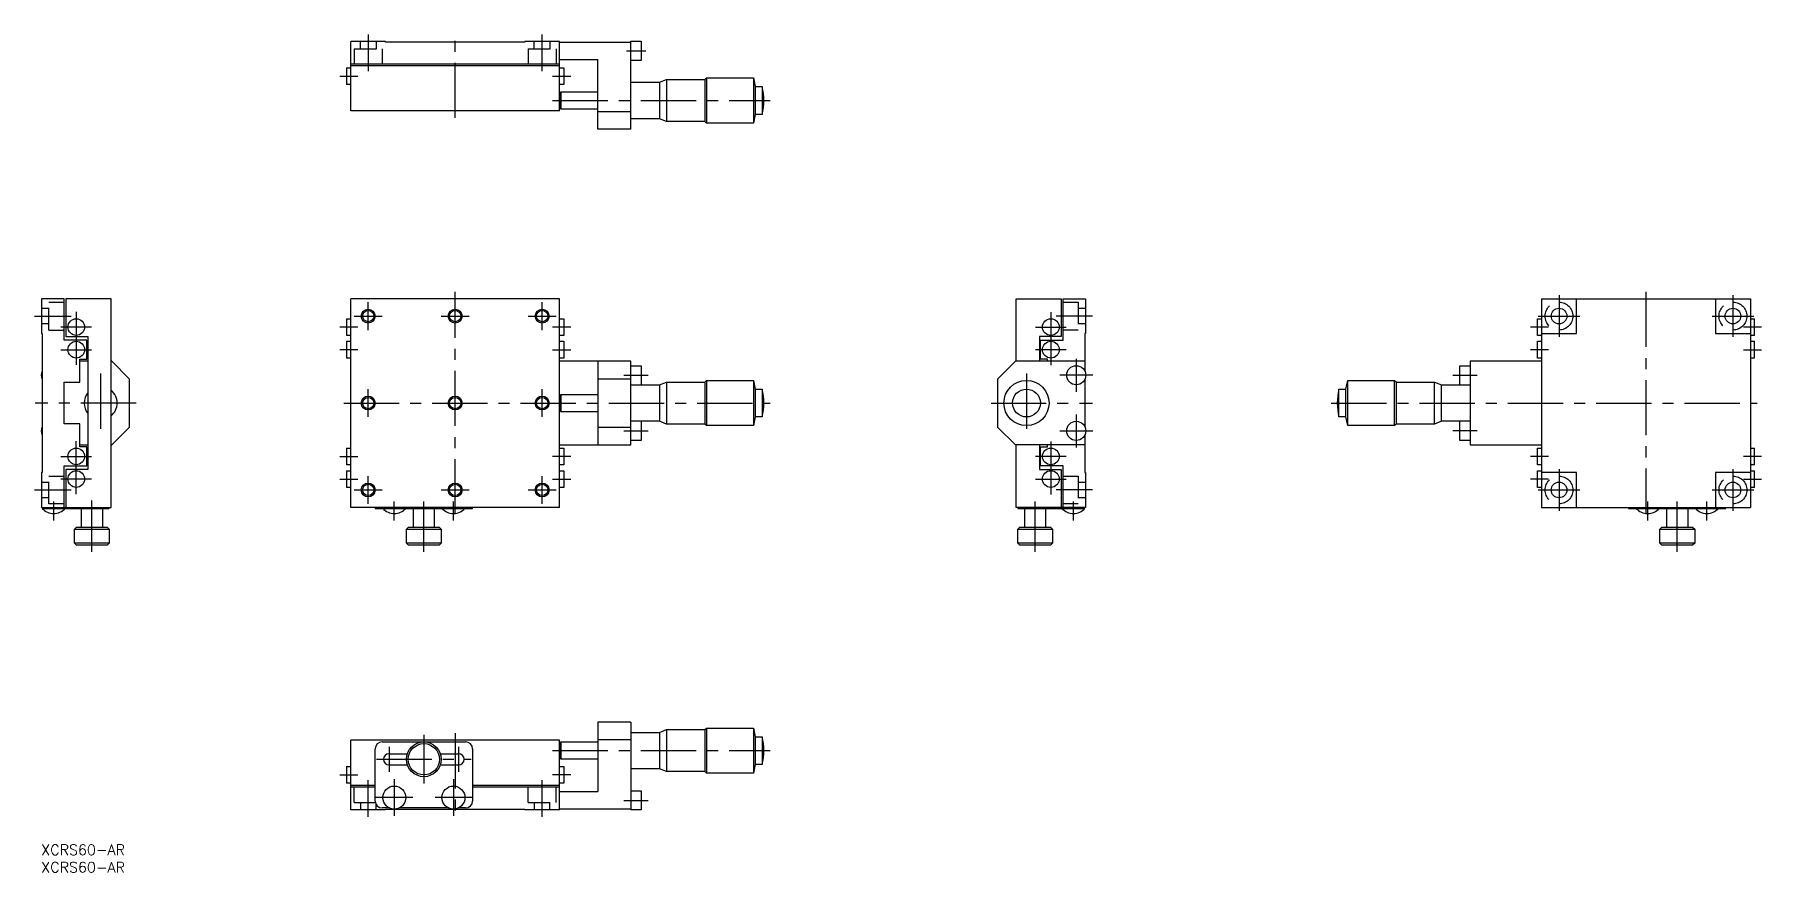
# Model space of a CAD drawing. Extents: x -2 to 494, y -8 to 233.
import ezdxf

# ---------------------------------------------------------------- set-up
doc = ezdxf.new("R2010")
doc.units = 0
doc.header["$LTSCALE"] = 0.5
doc.linetypes.add('CENTER', pattern=[50.8, 31.75, -6.35, 6.35, -6.35])
doc.linetypes.add('DASHED', pattern=[19.05, 12.7, -6.35])
for name, color, linetype in [('MSM_CENTER', 1, 'CENTER'), ('MSM_CONTINUOUS', 7, 'CONTINUOUS'), ('MSM_DASHED', 4, 'DASHED'), ('MSM_NARROW', 5, 'CONTINUOUS'), ('MSM_PART_NUMBER', 7, 'CONTINUOUS')]:
    doc.layers.add(name, color=color, linetype=linetype)
doc.styles.get("Standard").update_dxf_attribs({"font": 'txt.shx', "height": 3, "bigfont": 'bigfont.shx'})

# ---------------------------------------------------------------- blocks, each defined once
blk = doc.blocks.new('*U2')
at = {"layer": 'MSM_PART_NUMBER'}
blk.add_text('XCRS60-AR', height=3, dxfattribs=at).set_placement((0, -3))
blk = doc.blocks.new('*U3')
at = {"layer": 'MSM_PART_NUMBER'}
blk.add_text('XCRS60-AR', height=3, dxfattribs=at).set_placement((0, -8))

msp = doc.modelspace()

# ---------------------------------------------------------------- linework, layer by layer
at = {"layer": 'MSM_CENTER'}
for p, q in [((93.97, 233.02), (93.97, 222.52)), ((118.97, 209.02), (118.97, 233.02)), ((143.97, 222.52), (143.97, 233.02)), ((168.17, 228.32), (173.78, 228.32)), ((85.77, 221.02), (90.97, 221.02)), ((146.97, 221.02), (152.17, 221.02)), ((146.97, 214.02), (209.48, 214.02)), ((118.97, 95.02), (118.97, 159.02)), ((461.28, 159.02), (461.28, 95.02)), ((93.97, 148.02), (93.97, 156.02)), ((143.97, 148.02), (143.97, 156.02)), ((436.28, 158.02), (436.28, 146.02)), ((486.28, 158.02), (486.28, 146.02)), ((-1.95, 152.02), (8.55, 152.02)), ((10.05, 153.28), (10.05, 137.98)), ((89.97, 152.02), (97.97, 152.02)), ((114.97, 152.02), (122.97, 152.02)), ((139.97, 152.02), (147.97, 152.02)), ((290.2, 153.17), (290.2, 137.87)), ((302.2, 152.02), (291.7, 152.02)), ((430.28, 152.02), (442.28, 152.02)), ((480.28, 152.02), (492.28, 152.02)), ((14.45, 148.87), (5.65, 148.87)), ((90.97, 148.87), (85.77, 148.87)), ((152.17, 148.87), (146.97, 148.87)), ((285.8, 148.87), (294.6, 148.87)), ((433.28, 148.87), (428.08, 148.87)), ((494.48, 148.87), (489.28, 148.87)), ((5.65, 142.37), (14.45, 142.37)), ((90.97, 142.37), (85.77, 142.37)), ((146.97, 142.37), (152.17, 142.37)), ((294.6, 142.37), (285.8, 142.37)), ((297.5, 139.77), (297.5, 130.27)), ((433.28, 142.37), (428.08, 142.37)), ((489.28, 142.37), (494.48, 142.37)), ((17.05, 135.52), (17.05, 118.52)), ((167.47, 135.02), (174.47, 135.02)), ((283.2, 135.52), (283.2, 118.52)), ((302.25, 135.02), (292.75, 135.02)), ((405.78, 135.02), (412.78, 135.02)), ((93.97, 123.02), (93.97, 131.02)), ((143.97, 123.02), (143.97, 131.02)), ((27.25, 127.02), (-1.75, 127.02)), ((86.97, 127.02), (209.48, 127.02)), ((273, 127.02), (302.2, 127.02)), ((370.77, 127.02), (493.28, 127.02)), ((297.5, 123.77), (297.5, 114.27)), ((10.05, 100.78), (10.05, 116.08)), ((167.47, 119.02), (174.47, 119.02)), ((290.2, 115.97), (290.2, 100.67)), ((292.75, 119.02), (302.25, 119.02)), ((412.78, 119.02), (405.78, 119.02)), ((5.65, 111.67), (14.45, 111.67)), ((85.77, 111.67), (90.97, 111.67)), ((152.17, 111.67), (146.97, 111.67)), ((294.6, 111.67), (285.8, 111.67)), ((433.28, 111.67), (428.08, 111.67)), ((494.48, 111.67), (489.28, 111.67)), ((14.45, 105.17), (5.65, 105.17)), ((85.77, 105.17), (90.97, 105.17)), ((93.97, 98.02), (93.97, 106.02)), ((143.97, 98.02), (143.97, 106.02)), ((146.97, 105.17), (152.17, 105.17)), ((285.8, 105.17), (294.6, 105.17)), ((433.28, 105.17), (428.08, 105.17)), ((436.28, 108.02), (436.28, 96.02)), ((486.28, 108.02), (486.28, 96.02)), ((489.28, 105.17), (494.48, 105.17)), ((-1.95, 102.02), (8.55, 102.02)), ((89.97, 102.02), (97.97, 102.02)), ((114.97, 102.02), (122.97, 102.02)), ((139.97, 102.02), (147.97, 102.02)), ((302.2, 102.02), (291.7, 102.02)), ((430.28, 102.02), (442.28, 102.02)), ((480.28, 102.02), (492.28, 102.02)), ((3.55, 93.22), (3.55, 98.72)), ((14.55, 84.22), (14.55, 99.03)), ((101.47, 93.22), (101.47, 98.72)), ((109.97, 84.22), (109.97, 98.72)), ((118.47, 93.22), (118.47, 98.72)), ((285.7, 84.22), (285.7, 98.72)), ((296.7, 93.22), (296.7, 98.72)), ((461.78, 93.22), (461.78, 98.72)), ((470.28, 84.22), (470.28, 98.72)), ((478.78, 93.22), (478.78, 98.72)), ((109.97, 31.55), (109.97, 17.55)), ((118.97, 32.05), (118.97, 8.05)), ((99.97, 28.15), (99.97, 20.95)), ((119.97, 28.15), (119.97, 20.95)), ((146.97, 27.05), (209.48, 27.05)), ((85.77, 20.05), (90.97, 20.05)), ((96.37, 24.55), (123.57, 24.55)), ((152.17, 20.05), (146.97, 20.05)), ((93.97, 8.05), (93.97, 18.55)), ((101.47, 18.85), (101.47, 8.25)), ((118.47, 18.85), (118.47, 8.25)), ((143.97, 8.05), (143.97, 18.55)), ((106.77, 13.55), (96.17, 13.55)), ((123.77, 13.55), (113.17, 13.55)), ((167.47, 12.75), (174.47, 12.75))]:
    msp.add_line(p, q, dxfattribs=at)
at = {"layer": 'MSM_CONTINUOUS'}
for p, q in [((98.97, 231.02), (88.97, 231.02)), ((88.97, 211.02), (88.97, 231.02)), ((98.97, 230.82), (98.97, 231.02)), ((138.97, 230.82), (98.97, 230.82)), ((148.97, 231.02), (138.97, 231.02)), ((138.97, 231.02), (138.97, 230.82)), ((148.97, 211.02), (148.97, 231.02)), ((148.97, 230.82), (169.47, 230.82)), ((169.47, 231.07), (172.47, 231.07)), ((169.47, 205.82), (169.47, 231.07)), ((172.47, 231.07), (172.47, 225.57)), ((87.77, 223.42), (87.77, 218.62)), ((87.77, 223.42), (88.97, 223.42)), ((148.97, 224.52), (88.97, 224.52)), ((148.97, 224.02), (88.97, 224.02)), ((148.97, 225.82), (159.97, 225.82)), ((148.97, 223.42), (150.17, 223.42)), ((150.17, 223.42), (150.17, 218.62)), ((159.97, 205.82), (159.97, 225.82)), ((172.47, 225.57), (169.47, 225.57)), ((88.97, 218.62), (87.77, 218.62)), ((150.17, 218.62), (148.97, 218.62)), ((169.47, 219.27), (177.72, 219.27)), ((177.72, 219.27), (179.72, 220.07)), ((177.72, 219.27), (177.72, 208.77)), ((179.72, 220.07), (190.72, 220.07)), ((179.72, 220.07), (179.72, 207.97)), ((190.72, 220.07), (191.22, 220.52)), ((190.72, 220.07), (190.72, 207.97)), ((191.22, 220.52), (204.72, 220.52)), ((191.22, 220.52), (191.22, 207.52)), ((204.72, 220.52), (205.22, 218.02)), ((204.72, 220.52), (204.72, 207.52)), ((149.34, 216.52), (159.97, 216.52)), ((149.34, 216.52), (149.34, 211.52)), ((205.22, 218.02), (207.22, 218.02)), ((205.22, 218.02), (205.22, 210.02)), ((207.22, 218.02), (207.22, 210.02)), ((148.97, 211.02), (88.97, 211.02)), ((159.97, 211.52), (149.34, 211.52)), ((169.47, 210.82), (159.97, 210.82)), ((177.72, 208.77), (169.47, 208.77)), ((179.72, 207.97), (177.72, 208.77)), ((205.22, 210.02), (204.72, 207.52)), ((207.22, 210.02), (205.22, 210.02)), ((169.47, 205.82), (159.97, 205.82)), ((190.72, 207.97), (179.72, 207.97)), ((191.22, 207.52), (190.72, 207.97)), ((204.72, 207.52), (191.22, 207.52)), ((0.05, 157.02), (0.05, 147.02)), ((6.55, 157.02), (0.05, 157.02)), ((6.55, 145.12), (6.55, 157.02)), ((20.05, 157.02), (7.05, 157.02)), ((7.05, 157.02), (7.05, 146.12)), ((20.05, 97.02), (20.05, 157.02)), ((148.97, 157.02), (88.97, 157.02)), ((88.97, 97.02), (88.97, 157.02)), ((148.97, 97.02), (148.97, 157.02)), ((280.2, 139.02), (280.2, 157.02)), ((280.2, 157.02), (293.2, 157.02)), ((293.2, 157.02), (293.2, 146.12)), ((293.7, 145.12), (293.7, 157.02)), ((293.7, 157.02), (300.2, 157.02)), ((300.2, 157.02), (300.2, 147.02)), ((431.28, 157.02), (431.28, 97.02)), ((431.28, 157.02), (491.28, 157.02)), ((441.28, 147.02), (441.28, 157.02)), ((481.28, 157.02), (481.28, 147.02)), ((491.28, 157.02), (491.28, 97.02)), ((87.77, 151.27), (88.97, 151.27)), ((87.77, 151.27), (87.77, 146.47)), ((148.97, 151.27), (150.17, 151.27)), ((150.17, 151.27), (150.17, 146.47)), ((430.08, 151.27), (431.28, 151.27)), ((430.08, 146.47), (430.08, 151.27)), ((491.28, 151.27), (492.48, 151.27)), ((492.48, 146.47), (492.48, 151.27)), ((0.05, 147.02), (0.25, 147.02)), ((0.25, 147.02), (0.25, 107.02)), ((13.05, 145.12), (6.55, 145.12)), ((7.05, 146.12), (13.35, 146.12)), ((13.05, 139.62), (13.05, 145.12)), ((13.35, 146.12), (13.35, 107.92)), ((88.97, 146.47), (87.77, 146.47)), ((87.77, 144.77), (88.97, 144.77)), ((87.77, 144.77), (87.77, 139.97)), ((150.17, 146.47), (148.97, 146.47)), ((148.97, 144.77), (150.17, 144.77)), ((150.17, 144.77), (150.17, 139.97)), ((286.9, 146.12), (286.9, 139.02)), ((293.2, 146.12), (286.9, 146.12)), ((287.2, 139.52), (287.2, 145.12)), ((287.2, 145.12), (293.7, 145.12)), ((300, 147.02), (300, 136.17)), ((300.2, 147.02), (300, 147.02)), ((431.28, 146.47), (430.08, 146.47)), ((430.08, 144.77), (431.28, 144.77)), ((430.08, 139.97), (430.08, 144.77)), ((431.28, 147.02), (441.28, 147.02)), ((481.28, 147.02), (491.28, 147.02)), ((492.48, 146.47), (491.28, 146.47)), ((491.28, 144.77), (492.48, 144.77)), ((492.48, 139.97), (492.48, 144.77)), ((11.05, 133.03), (11.05, 139.62)), ((11.05, 139.62), (13.05, 139.62)), ((13.35, 139.02), (11.05, 139.02)), ((20.25, 139.02), (20.05, 139.02)), ((20.25, 139.02), (25.25, 134.02)), ((88.97, 139.97), (87.77, 139.97)), ((150.17, 139.97), (148.97, 139.97)), ((169.47, 139.02), (148.97, 139.02)), ((159.97, 139.02), (159.97, 115.02)), ((169.47, 115.02), (169.47, 139.02)), ((275, 134.02), (280, 139.02)), ((300, 139.02), (280, 139.02)), ((289.2, 139.62), (287.2, 139.62)), ((289.2, 139.02), (289.2, 139.52)), ((410.78, 139.02), (410.78, 115.02)), ((431.28, 139.02), (410.78, 139.02)), ((431.28, 139.97), (430.08, 139.97)), ((492.48, 139.97), (491.28, 139.97)), ((169.47, 137.77), (172.47, 137.77)), ((172.47, 137.77), (172.47, 132.27)), ((407.78, 132.27), (407.78, 137.77)), ((407.78, 137.77), (410.78, 137.77)), ((6.55, 121.03), (6.55, 133.03)), ((6.55, 133.03), (11.05, 133.03)), ((25.25, 134.02), (25.25, 120.02)), ((149.34, 129.52), (159.97, 129.52)), ((149.34, 129.52), (149.34, 124.52)), ((159.97, 134.02), (169.47, 134.02)), ((169.47, 132.27), (177.72, 132.27)), ((177.72, 132.27), (179.72, 133.07)), ((177.72, 132.27), (177.72, 121.77)), ((179.72, 133.07), (190.72, 133.07)), ((179.72, 133.07), (179.72, 120.97)), ((190.72, 133.07), (191.22, 133.52)), ((190.72, 133.07), (190.72, 120.97)), ((191.22, 133.52), (204.72, 133.52)), ((191.22, 133.52), (191.22, 120.52)), ((204.72, 133.52), (205.22, 131.02)), ((204.72, 133.52), (204.72, 120.52)), ((205.22, 131.02), (207.22, 131.02)), ((205.22, 131.02), (205.22, 123.02)), ((207.22, 131.02), (207.22, 123.02)), ((275, 120.02), (275, 134.02)), ((300, 133.88), (300, 120.17)), ((373.03, 131.02), (375.03, 131.02)), ((373.03, 123.02), (373.03, 131.02)), ((375.03, 131.02), (375.53, 133.52)), ((375.03, 123.02), (375.03, 131.02)), ((375.53, 133.52), (389.03, 133.52)), ((375.53, 120.52), (375.53, 133.52)), ((389.03, 133.52), (389.53, 133.07)), ((389.03, 120.52), (389.03, 133.52)), ((389.53, 133.07), (400.53, 133.07)), ((389.53, 120.97), (389.53, 133.07)), ((400.53, 133.07), (402.53, 132.27)), ((400.53, 120.97), (400.53, 133.07)), ((402.53, 132.27), (410.78, 132.27)), ((402.53, 121.77), (402.53, 132.27)), ((159.97, 124.52), (149.34, 124.52)), ((11.05, 121.03), (6.55, 121.03)), ((11.05, 114.42), (11.05, 121.03)), ((25.25, 120.02), (20.25, 115.02)), ((169.47, 120.02), (159.97, 120.02)), ((177.72, 121.77), (169.47, 121.77)), ((172.47, 121.77), (172.47, 116.27)), ((179.72, 120.97), (177.72, 121.77)), ((190.72, 120.97), (179.72, 120.97)), ((191.22, 120.52), (190.72, 120.97)), ((204.72, 120.52), (191.22, 120.52)), ((205.22, 123.02), (204.72, 120.52)), ((207.22, 123.02), (205.22, 123.02)), ((280, 115.02), (275, 120.02)), ((375.03, 123.02), (373.03, 123.02)), ((375.53, 120.52), (375.03, 123.02)), ((389.03, 120.52), (375.53, 120.52)), ((389.53, 120.97), (389.03, 120.52)), ((400.53, 120.97), (389.53, 120.97)), ((402.53, 121.77), (400.53, 120.97)), ((410.78, 121.77), (402.53, 121.77)), ((407.78, 116.27), (407.78, 121.77)), ((11.05, 115.02), (13.35, 115.02)), ((13.05, 114.42), (11.05, 114.42)), ((13.05, 108.92), (13.05, 114.42)), ((20.05, 115.02), (20.25, 115.02)), ((148.97, 115.02), (169.47, 115.02)), ((172.47, 116.27), (169.47, 116.27)), ((300, 115.02), (280, 115.02)), ((280.2, 97.02), (280.2, 115.02)), ((286.9, 115.02), (286.9, 107.92)), ((287.2, 114.42), (289.2, 114.42)), ((287.2, 108.92), (287.2, 114.32)), ((289.2, 114.32), (289.2, 115.02)), ((300, 117.88), (300, 107.02)), ((410.78, 116.27), (407.78, 116.27)), ((410.78, 115.02), (431.28, 115.02)), ((87.77, 114.07), (88.97, 114.07)), ((87.77, 114.07), (87.77, 109.27)), ((88.97, 109.27), (87.77, 109.27)), ((148.97, 114.07), (150.17, 114.07)), ((150.17, 109.27), (148.97, 109.27)), ((150.17, 114.07), (150.17, 109.27)), ((430.08, 114.07), (431.28, 114.07)), ((430.08, 109.27), (430.08, 114.07)), ((431.28, 109.27), (430.08, 109.27)), ((491.28, 114.07), (492.48, 114.07)), ((492.48, 109.27), (491.28, 109.27)), ((492.48, 109.27), (492.48, 114.07)), ((0.05, 107.02), (0.05, 97.02)), ((0.25, 107.02), (0.05, 107.02)), ((6.55, 97.02), (6.55, 108.92)), ((6.55, 108.92), (13.05, 108.92)), ((7.05, 107.92), (7.05, 97.02)), ((13.35, 107.92), (7.05, 107.92)), ((87.77, 107.57), (88.97, 107.57)), ((87.77, 107.57), (87.77, 102.77)), ((148.97, 107.57), (150.17, 107.57)), ((150.17, 107.57), (150.17, 102.77)), ((286.9, 107.92), (293.2, 107.92)), ((293.7, 108.92), (287.2, 108.92)), ((293.2, 107.92), (293.2, 97.02)), ((293.7, 97.02), (293.7, 108.92)), ((300, 107.02), (300.2, 107.02)), ((300.2, 107.02), (300.2, 97.02)), ((430.08, 107.57), (431.28, 107.57)), ((430.08, 102.77), (430.08, 107.57)), ((441.28, 107.02), (431.28, 107.02)), ((441.28, 97.02), (441.28, 107.02)), ((481.28, 107.02), (481.28, 97.02)), ((491.28, 107.02), (481.28, 107.02)), ((491.28, 107.57), (492.48, 107.57)), ((492.48, 102.77), (492.48, 107.57)), ((88.97, 102.77), (87.77, 102.77)), ((150.17, 102.77), (148.97, 102.77)), ((431.28, 102.77), (430.08, 102.77)), ((492.48, 102.77), (491.28, 102.77)), ((0.05, 97.02), (20.05, 97.02)), ((0.25, 96.72), (19.55, 96.72)), ((0.55, 97.02), (0.55, 96.72)), ((11.55, 91.22), (11.55, 96.72)), ((17.55, 96.72), (17.55, 91.22)), ((19.55, 96.72), (19.55, 97.02)), ((148.97, 97.02), (88.97, 97.02)), ((95.97, 97.02), (95.97, 96.72)), ((95.97, 96.72), (123.97, 96.72)), ((106.97, 91.22), (106.97, 96.72)), ((112.97, 96.72), (112.97, 91.22)), ((123.97, 96.72), (123.97, 97.02)), ((300.2, 97.02), (280.2, 97.02)), ((280.7, 97.02), (280.7, 96.72)), ((280.7, 96.72), (300, 96.72)), ((282.7, 91.22), (282.7, 96.72)), ((288.7, 96.72), (288.7, 91.22)), ((299.7, 96.72), (299.7, 97.02)), ((431.28, 97.02), (491.28, 97.02)), ((456.28, 97.02), (456.28, 96.72)), ((456.28, 96.72), (484.28, 96.72)), ((467.28, 91.22), (467.28, 96.72)), ((473.28, 96.72), (473.28, 91.22)), ((484.28, 96.72), (484.28, 97.02)), ((9.55, 90.72), (10.05, 91.22)), ((9.55, 90.72), (19.55, 90.72)), ((9.55, 86.72), (9.55, 90.72)), ((19.05, 91.22), (10.05, 91.22)), ((19.05, 91.22), (19.55, 90.72)), ((19.55, 90.72), (19.55, 86.72)), ((104.97, 90.72), (105.47, 91.22)), ((104.97, 90.72), (114.97, 90.72)), ((104.97, 86.72), (104.97, 90.72)), ((114.47, 91.22), (105.47, 91.22)), ((114.47, 91.22), (114.97, 90.72)), ((114.97, 90.72), (114.97, 86.72)), ((280.7, 90.72), (281.2, 91.22)), ((280.7, 90.72), (290.7, 90.72)), ((280.7, 86.72), (280.7, 90.72)), ((290.2, 91.22), (281.2, 91.22)), ((290.2, 91.22), (290.7, 90.72)), ((290.7, 90.72), (290.7, 86.72)), ((465.28, 90.72), (465.78, 91.22)), ((465.28, 90.72), (475.28, 90.72)), ((465.28, 86.72), (465.28, 90.72)), ((474.78, 91.22), (465.78, 91.22)), ((474.78, 91.22), (475.28, 90.72)), ((475.28, 90.72), (475.28, 86.72)), ((19.55, 86.72), (9.55, 86.72)), ((10.05, 86.22), (9.55, 86.72)), ((10.05, 86.22), (19.05, 86.22)), ((19.55, 86.72), (19.05, 86.22)), ((114.97, 86.72), (104.97, 86.72)), ((105.47, 86.22), (104.97, 86.72)), ((105.47, 86.22), (114.47, 86.22)), ((114.97, 86.72), (114.47, 86.22)), ((290.7, 86.72), (280.7, 86.72)), ((281.2, 86.22), (280.7, 86.72)), ((281.2, 86.22), (290.2, 86.22)), ((290.7, 86.72), (290.2, 86.22)), ((475.28, 86.72), (465.28, 86.72)), ((465.78, 86.22), (465.28, 86.72)), ((465.78, 86.22), (474.78, 86.22)), ((475.28, 86.72), (474.78, 86.22)), ((159.97, 35.25), (159.97, 15.25)), ((169.47, 35.25), (159.97, 35.25)), ((169.47, 35.25), (169.47, 10)), ((148.97, 30.05), (88.97, 30.05)), ((88.97, 10.05), (88.97, 30.05)), ((148.97, 10.05), (148.97, 30.05)), ((159.97, 30.25), (169.47, 30.25)), ((169.47, 32.3), (177.72, 32.3)), ((177.72, 32.3), (179.72, 33.1)), ((177.72, 32.3), (177.72, 21.8)), ((179.72, 33.1), (190.72, 33.1)), ((179.72, 33.1), (179.72, 21)), ((190.72, 33.1), (191.22, 33.55)), ((190.72, 33.1), (190.72, 21)), ((191.22, 33.55), (204.72, 33.55)), ((191.22, 33.55), (191.22, 20.55)), ((204.72, 33.55), (205.22, 31.05)), ((204.72, 33.55), (204.72, 20.55)), ((205.22, 31.05), (207.22, 31.05)), ((205.22, 31.05), (205.22, 23.05)), ((207.22, 31.05), (207.22, 23.05)), ((95.97, 12.55), (95.97, 27.55)), ((97.97, 29.55), (121.97, 29.55)), ((99.97, 26.15), (105.24, 26.15)), ((114.71, 26.15), (119.97, 26.15)), ((123.97, 27.55), (123.97, 12.55)), ((149.34, 29.55), (159.97, 29.55)), ((149.34, 29.55), (149.34, 24.55)), ((87.77, 22.45), (87.77, 17.65)), ((87.77, 22.45), (88.97, 22.45)), ((99.97, 22.95), (105.24, 22.95)), ((114.71, 22.95), (119.97, 22.95)), ((148.97, 22.45), (150.17, 22.45)), ((159.97, 24.55), (149.34, 24.55)), ((150.17, 22.45), (150.17, 17.65)), ((177.72, 21.8), (169.47, 21.8)), ((179.72, 21), (177.72, 21.8)), ((190.72, 21), (179.72, 21)), ((191.22, 20.55), (190.72, 21)), ((204.72, 20.55), (191.22, 20.55)), ((205.22, 23.05), (204.72, 20.55)), ((207.22, 23.05), (205.22, 23.05)), ((88.97, 17.65), (87.77, 17.65)), ((95.97, 17.05), (88.97, 17.05)), ((95.97, 16.55), (88.97, 16.55)), ((148.97, 17.05), (123.97, 17.05)), ((148.97, 16.55), (123.97, 16.55)), ((150.17, 17.65), (148.97, 17.65)), ((148.97, 15.25), (159.97, 15.25)), ((169.47, 15.5), (172.47, 15.5)), ((172.47, 15.5), (172.47, 10)), ((98.97, 10.05), (88.97, 10.05)), ((100.1, 10.55), (97.97, 10.55)), ((98.97, 10.25), (138.97, 10.25)), ((98.97, 10.05), (98.97, 10.25)), ((117.1, 10.55), (102.85, 10.55)), ((121.97, 10.55), (119.85, 10.55)), ((138.97, 10.25), (138.97, 10.05)), ((148.97, 10.05), (138.97, 10.05)), ((169.47, 10.25), (148.97, 10.25)), ((172.47, 10), (169.47, 10))]:
    msp.add_line(p, q, dxfattribs=at)
for centre, radius in [((436.28, 152.02), 2.25), ((486.28, 152.02), 2.25), ((10.05, 148.87), 2.4), ((93.97, 152.02), 1.62), ((118.97, 152.02), 1.62), ((143.97, 152.02), 1.62), ((290.2, 148.87), 2.4), ((10.05, 142.37), 2.4), ((290.2, 142.37), 2.4), ((297.5, 135.02), 2.75), ((283.2, 127.02), 6.5), ((283.2, 127.02), 4), ((93.97, 127.02), 1.62), ((118.97, 127.02), 1.62), ((143.97, 127.02), 1.62), ((297.5, 119.02), 2.75), ((10.05, 111.67), 2.4), ((290.2, 111.67), 2.4), ((10.05, 105.17), 2.4), ((290.2, 105.17), 2.4), ((436.28, 102.02), 2.25), ((486.28, 102.02), 2.25), ((93.97, 102.02), 1.62), ((118.97, 102.02), 1.62), ((143.97, 102.02), 1.62), ((109.97, 24.55), 5), ((109.97, 24.55), 4.5), ((101.47, 13.55), 3.3), ((118.47, 13.55), 3.3)]:
    msp.add_circle(centre, radius, dxfattribs=at)
for centre, radius, start, end in [((157.6, 214.02), 8.63, 163.1627, 196.8373), ((191.47, 214.02), 16.25, 345.75, 14.25), ((2.75, 135.02), 2.75, 155.38, 204.62), ((17.05, 127.02), 4.75, 141.1643, 218.8357), ((17.05, 127.02), 4.75, 309.1667, 50.8333), ((157.6, 127.02), 8.63, 163.1627, 196.8373), ((191.47, 127.02), 16.25, 345.75, 14.25), ((388.78, 127.02), 16.25, 165.75, 194.25), ((2.75, 119.02), 2.75, 155.38, 204.62), ((3.55, 99.61), 4.38, 221.1121, 318.8879), ((101.47, 99.61), 4.38, 221.1121, 318.8879), ((118.47, 99.61), 4.38, 221.1121, 318.8879), ((296.7, 99.61), 4.38, 221.1121, 318.8879), ((461.78, 99.61), 4.38, 221.1121, 318.8879), ((478.78, 99.61), 4.38, 221.1121, 318.8879), ((191.47, 27.05), 16.25, 345.75, 14.25), ((97.97, 27.55), 2, 90, 180), ((99.97, 24.55), 1.6, 90, 270), ((119.97, 24.55), 1.6, 270, 90), ((121.97, 27.55), 2, 0, 90), ((157.6, 27.05), 8.63, 163.1627, 196.8373), ((97.97, 12.55), 2, 180, 270), ((121.97, 12.55), 2, 270, 0)]:
    msp.add_arc(centre, radius, start, end, dxfattribs=at)
at = {"layer": 'MSM_DASHED'}
for p, q in [((89.97, 228.92), (97.97, 228.92)), ((89.97, 228.92), (89.97, 224.52)), ((91.72, 228.92), (91.72, 231.02)), ((96.22, 231.02), (96.22, 228.92)), ((97.97, 228.92), (97.97, 224.52)), ((139.97, 228.92), (147.97, 228.92)), ((139.97, 228.92), (139.97, 224.52)), ((141.72, 228.92), (141.72, 231.02)), ((146.22, 231.02), (146.22, 228.92)), ((147.97, 228.92), (147.97, 224.52)), ((0.05, 154.27), (2.15, 154.27)), ((2.15, 156.02), (6.55, 156.02)), ((2.15, 148.02), (2.15, 156.02)), ((293.7, 156.02), (298.1, 156.02)), ((298.1, 156.02), (298.1, 148.02)), ((298.1, 154.27), (300.2, 154.27)), ((2.15, 149.77), (0.05, 149.77)), ((300.2, 149.77), (298.1, 149.77)), ((2.15, 148.02), (6.55, 148.02)), ((298.1, 148.02), (293.7, 148.02)), ((0.05, 104.27), (2.15, 104.27)), ((2.15, 98.02), (2.15, 106.02)), ((2.15, 106.02), (6.55, 106.02)), ((293.7, 106.02), (298.1, 106.02)), ((298.1, 106.02), (298.1, 98.02)), ((298.1, 104.27), (300.2, 104.27)), ((2.15, 99.77), (0.05, 99.77)), ((300.2, 99.77), (298.1, 99.77)), ((6.55, 98.02), (2.15, 98.02)), ((298.1, 98.02), (293.7, 98.02)), ((89.97, 12.15), (89.97, 16.55)), ((139.97, 12.15), (139.97, 16.55)), ((147.97, 12.15), (147.97, 16.55)), ((89.97, 12.15), (96.01, 12.15)), ((91.72, 12.15), (91.72, 10.05)), ((96.22, 10.05), (96.22, 11.58)), ((139.97, 12.15), (147.97, 12.15)), ((141.72, 12.15), (141.72, 10.05)), ((146.22, 10.05), (146.22, 12.15))]:
    msp.add_line(p, q, dxfattribs=at)
for centre in [(436.28, 152.02), (486.28, 152.02), (436.28, 102.02), (486.28, 102.02)]:
    msp.add_circle(centre, 4, dxfattribs=at)
at = {"layer": 'MSM_NARROW'}
for centre in [(93.97, 152.02), (118.97, 152.02), (143.97, 152.02), (93.97, 127.02), (118.97, 127.02), (143.97, 127.02), (93.97, 102.02), (118.97, 102.02), (143.97, 102.02)]:
    msp.add_circle(centre, 2, dxfattribs=at)

# ---------------------------------------------------------------- block references
at = {"layer": 'MSM_CONTINUOUS'}
for name in ['*U2', '*U3']:
    msp.add_blockref(name, (0, 0), dxfattribs=at)

doc.saveas('drawing.dxf')
